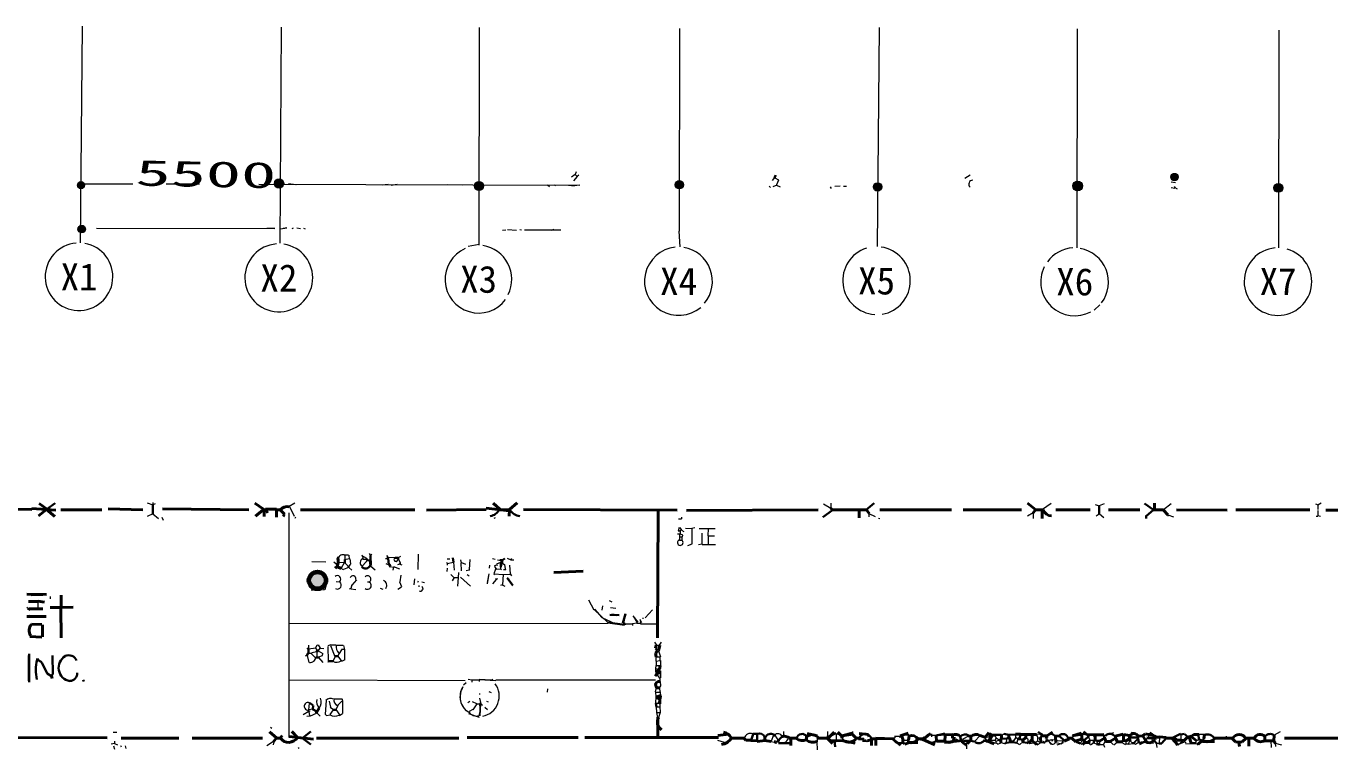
# Model space of a CAD drawing. Header units: millimetres. Extents: x -23299 to 140949, y -27274 to 87783.
# Drawn here: x -1576 to 34477, y -27274 to -7254 of the extents above; entities that cross this region are included whole.
import ezdxf
from ezdxf.enums import TextEntityAlignment as Align

# ---------------------------------------------------------------- set-up
doc = ezdxf.new("R2010")
doc.units = ezdxf.units.MM
for name, color, linetype, lineweight in [('A_MED', 9, 'CONTINUOUS', 20), ('A_THIN', 8, 'CONTINUOUS', 15), ('AXIS', 1, 'CONTINUOUS', 15), ('AXIS_SYM', 1, 'CONTINUOUS', 20), ('AXIS_TEXT', 1, 'CONTINUOUS', 13), ('DIM', 3, 'CONTINUOUS', 15), ('DIM_TEXT', 3, 'CONTINUOUS', 13), ('FRAME', 8, 'CONTINUOUS', 60), ('FRAME_TEXT', 8, 'CONTINUOUS', 25), ('TEXT_SHAPE', 7, 'CONTINUOUS', 30)]:
    doc.layers.add(name, color=color, linetype=linetype, lineweight=lineweight)
doc.styles.add('JP', font='msgothic.ttc')

msp = doc.modelspace()

# ---------------------------------------------------------------- hatches: boundary and pattern name
at = {"layer": 'DIM'}
h = msp.add_hatch(color=7, dxfattribs=at)
h.dxf.hatch_style = 1
edge = h.paths.add_edge_path()
edge.add_arc((5418, -11606), 129, 0, 360)
h = msp.add_hatch(color=7, dxfattribs=at)
h.dxf.hatch_style = 1
edge = h.paths.add_edge_path()
edge.add_arc((16488, -11643), 115, 0, 360)
h = msp.add_hatch(color=7, dxfattribs=at)
h.dxf.hatch_style = 1
edge = h.paths.add_edge_path()
edge.add_arc((30180, -11431), 103, 0, 360)
h = msp.add_hatch(color=7, dxfattribs=at)
h.dxf.hatch_style = 1
edge = h.paths.add_edge_path()
edge.add_arc((-57, -11654), 97.7, 0, 360)
h = msp.add_hatch(color=7, dxfattribs=at)
h.dxf.hatch_style = 1
edge = h.paths.add_edge_path()
edge.add_arc((10946, -11676), 127, 0, 360)
h = msp.add_hatch(color=7, dxfattribs=at)
h.dxf.hatch_style = 1
edge = h.paths.add_edge_path()
edge.add_arc((21968, -11701), 115, 0, 360)
h = msp.add_hatch(color=7, dxfattribs=at)
h.dxf.hatch_style = 1
edge = h.paths.add_edge_path()
edge.add_arc((27502, -11677), 134, 0, 360)
h = msp.add_hatch(color=7, dxfattribs=at)
h.dxf.hatch_style = 1
edge = h.paths.add_edge_path()
edge.add_arc((33051, -11729), 123, 0, 360)
h = msp.add_hatch(color=7, dxfattribs=at)
h.dxf.hatch_style = 1
edge = h.paths.add_edge_path()
edge.add_arc((-37, -12871), 105, 0, 360)
at = {"layer": 'FRAME'}
h = msp.add_hatch(color=7, dxfattribs=at)
h.dxf.hatch_style = 1
edge = h.paths.add_edge_path()
edge.add_arc((6482, -22584), 235, 0, 360)

# ---------------------------------------------------------------- linework, layer by layer
at = {"layer": 'A_MED', "lineweight": 20}
for p, q in [((19121, -11441), (19058, -11529)), ((19126, -11448), (19233, -11506)), ((19233, -11515), (19172, -11647)), ((5458, -12858), (5637, -12834)), ((16469, -12926), (16498, -13363)), ((10952, -13295), (10650, -13347)), ((28116, -14962), (27962, -15115))]:
    msp.add_line(p, q, dxfattribs=at)
at = {"layer": 'A_THIN', "lineweight": 15}
for p, q in [((13604, -11356), (13506, -11430)), ((13666, -11419), (13562, -11536)), ((13638, -11290), (13604, -11358)), ((13606, -11359), (13656, -11410)), ((13711, -11382), (13660, -11416)), ((24525, -11377), (24384, -11471)), ((5676, -11619), (5898, -11640)), ((5677, -11609), (5881, -11640)), ((8438, -11640), (8269, -11650)), ((8689, -11632), (8519, -11662)), ((10504, -11650), (10080, -11647)), ((12844, -11646), (12901, -11689)), ((13013, -11645), (13064, -11661)), ((13419, -11657), (13588, -11672)), ((13722, -11658), (13586, -11674)), ((18974, -11684), (19008, -11718)), ((19179, -11652), (19077, -11703)), ((19175, -11655), (19278, -11704)), ((20657, -11697), (20690, -11749)), ((20939, -11681), (20786, -11692)), ((30086, -11558), (30203, -11581)), ((30086, -11722), (30185, -11739)), ((30169, -11688), (30186, -11721)), ((30189, -11718), (30257, -11752)), ((5637, -12834), (5535, -12851)), ((5808, -12840), (5774, -12858)), ((5909, -12834), (6013, -12857)), ((6094, -12842), (6145, -12859)), ((11686, -12896), (11601, -12911)), ((11735, -12877), (11989, -12895)), ((11735, -12878), (11989, -12897)), ((12073, -12878), (12124, -12894)), ((13021, -12884), (12934, -12912))]:
    msp.add_line(p, q, dxfattribs=at)
at = {"layer": 'AXIS', "lineweight": 15}
for p, q in [((-25, -7254), (-77, -13245)), ((10956, -13311), (10963, -7291)), ((27489, -7328), (27476, -13387))]:
    msp.add_line(p, q, dxfattribs=at)
at = {"layer": 'AXIS', "lineweight": 20}
for p, q in [((5473, -7289), (5443, -13259)), ((16494, -12925), (16499, -7326)), ((22011, -7293), (21961, -13348)), ((33066, -13389), (33071, -7364))]:
    msp.add_line(p, q, dxfattribs=at)
at = {"layer": 'AXIS_SYM', "lineweight": 20}
for centre, radius, start, end in [((-112, -14186), 935, 94.8115, 80.298), ((5412, -14217), 939, 93.8652, 81.5671), ((10910, -14256), 945, 333.6507, 80.9906), ((10940, -14261), 931, 113.5955, 323.0955), ((16469, -14312), 945, 95.6749, 310.1096), ((16449, -14316), 954, 320.6604, 80.0503), ((21944, -14292), 938, 107.7009, 266.6387), ((21934, -14298), 941, 279.7199, 81.8539), ((27425, -14314), 927, 93.474, 144.5595), ((27401, -14340), 951, 323.3901, 79.6419), ((33040, -14322), 934, 94.9887, 74.0452), ((27425, -14324), 944, 154.419, 298.0531)]:
    msp.add_arc(centre, radius, start, end, dxfattribs=at)
at = {"layer": 'DIM', "lineweight": 15}
for p, q in [((1374, -11630), (-57, -11628)), ((3221, -11629), (2302, -11629)), ((13740, -11668), (4864, -11635)), ((21024, -11684), (21109, -11684)), ((369, -12848), (5299, -12854)), ((5079, -12848), (5299, -12845)), ((12210, -12889), (13209, -12892))]:
    msp.add_line(p, q, dxfattribs=at)
at = {"layer": 'DIM'}
for centre, radius in [((5418, -11606), 129), ((16488, -11643), 115), ((30180, -11431), 103), ((-57, -11654), 97.7), ((10946, -11676), 127), ((21968, -11701), 115), ((27502, -11677), 134), ((33051, -11729), 123), ((-37, -12871), 105)]:
    msp.add_circle(centre, radius, dxfattribs=at)
at = {"layer": 'DIM', "lineweight": 15}
msp.add_arc((24600, -11625), 109, 90.4702, 227.6645, dxfattribs=at)
at = {"layer": 'FRAME', "lineweight": 40}
for p, q in [((-5289, -20610), (-1418, -20622)), ((521, -20632), (-614, -20631)), ((692, -20603), (1656, -20634)), ((4586, -20638), (2198, -20610)), ((9177, -20634), (6010, -20631)), ((11142, -20622), (9499, -20641)), ((16427, -20640), (12176, -20621)), ((15887, -24175), (15902, -20652)), ((16681, -20651), (20324, -20635)), ((24016, -20637), (22034, -20637)), ((24338, -20637), (25948, -20637)), ((26896, -20638), (27845, -20638)), ((28353, -20638), (29217, -20638)), ((30233, -20638), (31639, -20639)), ((33926, -20635), (31876, -20630)), ((34366, -20639), (36450, -20640)), ((13013, -22365), (13829, -22333)), ((15850, -24379), (15831, -24464)), ((15944, -24381), (15910, -24535)), ((15830, -24601), (15844, -24704)), ((15885, -24533), (15831, -24598)), ((15854, -25183), (15820, -25234)), ((15933, -25077), (15832, -25097)), ((15931, -25125), (15864, -25178)), ((15933, -25077), (15933, -25128)), ((15954, -24942), (15940, -25044)), ((15864, -25554), (15931, -25554)), ((15856, -25820), (15942, -25869)), ((15962, -25769), (15862, -25807)), ((15947, -25860), (15947, -25894)), ((15968, -25776), (15953, -25861)), ((15894, -26367), (15891, -26928)), ((-1844, -26929), (663, -26936)), ((2644, -26947), (1052, -26946)), ((3017, -26945), (4965, -26950)), ((10386, -26949), (6456, -26947)), ((13689, -26932), (10623, -26932)), ((17567, -26933), (13876, -26932)), ((17556, -26879), (17859, -26838)), ((17924, -26950), (18280, -26950)), ((18276, -26954), (18326, -27005)), ((18330, -27001), (18466, -27001)), ((18465, -27011), (18635, -27021)), ((18857, -27018), (18637, -27037)), ((18854, -27011), (19023, -27043)), ((18856, -26916), (18855, -27001)), ((19093, -26865), (19127, -26865)), ((19228, -27001), (19228, -27035)), ((19330, -26899), (19364, -26899)), ((19367, -26888), (19521, -26934)), ((19516, -26950), (19567, -26950)), ((19567, -26950), (19566, -27155)), ((19567, -26950), (19720, -26950)), ((20008, -26899), (20007, -27001)), ((20024, -26823), (20300, -26881)), ((20311, -26950), (20588, -26951)), ((20329, -26950), (20584, -26951)), ((20570, -26937), (20727, -27095)), ((20582, -26952), (20665, -27022)), ((20769, -26783), (20611, -26940)), ((20668, -27019), (20787, -27019)), ((20787, -27019), (20820, -27019)), ((21007, -27009), (20821, -27022)), ((20874, -26783), (21016, -26926)), ((21270, -26814), (20979, -26886)), ((20979, -26917), (20979, -26951)), ((21276, -26835), (20988, -26885)), ((20990, -26917), (20990, -26951)), ((21352, -27083), (21022, -27026)), ((21279, -26849), (21380, -26951)), ((21380, -26951), (21447, -26951)), ((21446, -26969), (21548, -26979)), ((21721, -26846), (21458, -26824)), ((21548, -27009), (21650, -27022)), ((21802, -26983), (21686, -27025)), ((21716, -26867), (21734, -26901)), ((21803, -26985), (21802, -27155)), ((21803, -26968), (21922, -26968)), ((21922, -26968), (21921, -27155)), ((21922, -26955), (22432, -26972)), ((21923, -26950), (22396, -26971)), ((22400, -26985), (22607, -27147)), ((22819, -26813), (22595, -26884)), ((22643, -26897), (22674, -27000)), ((22667, -27002), (22667, -27070)), ((22840, -26883), (22827, -27003)), ((23091, -26968), (23158, -26968)), ((23158, -26968), (23192, -26968)), ((23158, -26979), (23192, -26979)), ((23203, -26978), (23552, -27135)), ((23429, -26823), (23230, -26977)), ((23379, -26855), (23264, -26955)), ((23447, -26866), (23481, -26866)), ((23447, -26877), (23481, -26877)), ((23589, -26883), (23602, -27036)), ((23598, -27036), (23819, -27036)), ((24319, -27011), (23823, -27072)), ((23840, -26866), (23826, -27037)), ((24039, -26846), (23836, -26858)), ((24039, -26849), (24042, -26951)), ((24090, -26957), (24124, -26957)), ((24520, -27026), (24454, -27096)), ((24481, -26880), (24549, -26896)), ((24513, -27019), (24547, -27019)), ((24548, -26900), (24547, -27019)), ((24806, -26872), (24957, -26928)), ((25047, -26789), (24932, -26929)), ((24936, -27004), (24969, -27022)), ((24971, -27020), (25004, -27020)), ((24971, -27031), (25004, -27031)), ((24973, -27012), (25197, -27103)), ((25071, -27000), (25037, -27018)), ((25037, -27021), (25120, -27091)), ((25141, -26867), (25067, -27000)), ((25073, -26866), (25072, -27003)), ((25141, -26866), (25208, -26866)), ((25390, -26950), (25374, -27002)), ((25377, -27003), (25377, -27071)), ((25395, -26867), (25394, -26952)), ((25598, -26867), (25598, -26935)), ((25610, -26930), (25653, -27052)), ((25785, -26838), (25920, -26838)), ((25852, -26969), (25903, -26969)), ((25920, -26850), (26072, -26850)), ((26069, -26931), (25986, -27001)), ((25987, -27003), (25987, -27054)), ((26072, -26850), (26242, -26850)), ((26072, -26850), (26072, -26935)), ((26236, -26998), (26151, -27083)), ((26240, -27003), (26290, -27072)), ((26242, -26850), (26241, -27003)), ((26242, -26850), (26360, -26850)), ((26472, -26934), (26481, -27071)), ((26483, -26829), (26534, -26880)), ((26491, -26884), (26648, -26884)), ((26530, -26884), (26648, -26884)), ((26648, -26884), (26648, -26935)), ((26648, -26986), (26648, -27020)), ((26986, -26880), (26885, -26897)), ((26885, -26901), (26885, -26986)), ((26887, -26985), (26904, -27019)), ((26902, -27020), (26902, -27054)), ((27266, -26970), (27128, -27034)), ((27258, -26952), (27359, -26952)), ((27353, -26960), (27453, -27046)), ((27602, -26812), (27361, -26889)), ((27613, -26841), (27392, -26876)), ((27610, -26975), (27456, -27021)), ((27614, -26850), (27613, -26986)), ((27615, -26983), (27648, -27001)), ((27647, -27003), (27681, -27003)), ((27666, -26778), (27830, -26899)), ((27682, -27003), (27700, -27071)), ((27783, -26855), (28227, -26846)), ((27832, -27003), (27814, -27071)), ((27952, -27003), (27986, -27003)), ((27986, -26857), (28173, -26853)), ((27987, -26867), (27986, -26918)), ((27986, -26918), (27986, -27003)), ((28240, -26918), (28240, -26952)), ((28253, -26948), (28281, -27035)), ((28274, -27037), (28409, -27037)), ((28545, -26951), (28408, -27035)), ((28763, -26839), (28543, -26890)), ((28545, -26901), (28545, -26952)), ((28552, -26949), (28604, -27050)), ((28762, -27017), (28713, -27053)), ((28766, -26850), (28765, -27020)), ((28767, -26843), (28937, -26871)), ((28935, -26969), (28833, -27020)), ((28935, -26884), (28935, -26935)), ((28935, -26935), (28935, -26969)), ((28939, -26968), (28955, -27019)), ((29307, -26881), (29205, -26895)), ((29305, -26886), (29367, -26991)), ((29373, -26830), (29306, -26883)), ((29375, -26987), (29375, -27038)), ((29461, -26845), (29376, -26830)), ((29415, -26942), (29650, -26961)), ((29466, -26834), (29668, -26907)), ((29499, -26798), (29668, -26923)), ((29663, -26919), (29765, -26919)), ((29766, -26912), (29953, -26935)), ((29951, -26953), (30121, -26953)), ((30116, -26957), (30266, -27128)), ((30170, -26932), (30119, -26948)), ((30171, -26936), (30238, -26999)), ((30239, -27001), (30357, -27005)), ((30359, -27000), (30410, -27017)), ((30546, -26921), (30425, -27021)), ((30544, -26919), (30578, -26919)), ((30645, -26898), (30577, -26915)), ((30587, -26916), (30640, -27085)), ((30643, -26905), (30783, -27018)), ((30712, -26848), (30644, -26900)), ((30849, -26851), (30714, -26851)), ((30934, -27021), (30833, -27119)), ((31285, -27038), (30957, -27038)), ((31005, -26851), (30992, -26971)), ((31285, -26953), (31611, -26953)), ((31290, -26961), (31611, -26952)), ((31611, -26953), (31781, -26953)), ((31776, -26957), (31862, -27052)), ((32154, -26954), (32053, -27051)), ((32153, -26953), (32238, -26953)), ((32238, -26953), (32237, -27174)), ((32238, -26953), (32390, -26953)), ((32679, -26902), (32678, -27021)), ((32678, -27021), (32848, -27021)), ((32848, -27021), (32915, -27021)), ((32917, -27020), (32969, -27087)), ((32936, -26868), (32925, -27022)), ((38133, -26954), (33220, -26953)), ((19109, -27047), (19143, -27047)), ((22665, -27072), (22716, -27106)), ((22719, -27111), (22822, -27079)), ((23086, -27070), (22819, -27070)), ((24338, -27077), (24406, -27129)), ((25648, -27054), (25699, -27054)), ((26322, -27075), (26372, -27126)), ((26578, -27051), (26545, -27069)), ((26583, -27060), (26553, -27081)), ((27699, -27073), (27632, -27125)), ((27698, -27071), (27816, -27071)), ((28035, -27110), (28103, -27126)), ((28596, -27054), (28714, -27054)), ((31865, -27053), (31966, -27056)), ((31963, -27056), (31975, -27175)), ((32051, -27052), (31967, -27056))]:
    msp.add_line(p, q, dxfattribs=at)
at = {"layer": 'FRAME', "lineweight": 20}
for p, q in [((5694, -26926), (5699, -20718)), ((6325, -22065), (6715, -22071)), ((14512, -23782), (5708, -23791)), ((15800, -24296), (15854, -24378)), ((15852, -24380), (15937, -24380)), ((15984, -24292), (15933, -24377)), ((15839, -24703), (15839, -24822)), ((15850, -24822), (15849, -24941)), ((15850, -24703), (15952, -24703)), ((15915, -24529), (15964, -24699)), ((15952, -24703), (15952, -24805)), ((15828, -25095), (15843, -25180)), ((15841, -24940), (15829, -25026)), ((15967, -25085), (15966, -25282)), ((5705, -25333), (10562, -25353)), ((11409, -25337), (15832, -25338)), ((15936, -25553), (15951, -25673)), ((15949, -25282), (15949, -25384)), ((15825, -25673), (15840, -25810)), ((15934, -25890), (15906, -25977)), ((15955, -25672), (15968, -25775)), ((15847, -26082), (15855, -26235)), ((15854, -26236), (15880, -26374)), ((15956, -26238), (15907, -26376)), ((15946, -25996), (15946, -26081)), ((15948, -26081), (15959, -26234)), ((19089, -26863), (19028, -27036)), ((19126, -26866), (19216, -27009)), ((19365, -26763), (19364, -26899)), ((20295, -26985), (20295, -27053)), ((20821, -26831), (20820, -27019)), ((20827, -26817), (20997, -26883)), ((20994, -26949), (21010, -27001)), ((22565, -26896), (22463, -26910)), ((23481, -26863), (23583, -26876)), ((24278, -27003), (24176, -27017)), ((24800, -26882), (24660, -27032)), ((24946, -26966), (24934, -27002)), ((25215, -26864), (25248, -26949)), ((25236, -26950), (25222, -27002)), ((25222, -27004), (25240, -27038)), ((25242, -27037), (25241, -27071)), ((25327, -27005), (25242, -27038)), ((25395, -26867), (25462, -26832)), ((25530, -26969), (25529, -27071)), ((25786, -26936), (25696, -27051)), ((25784, -26850), (25784, -26935)), ((25852, -26969), (25817, -27071)), ((26391, -27032), (26323, -27067)), ((26360, -26842), (26479, -26829)), ((26394, -26952), (26393, -27037)), ((26463, -26942), (26394, -26955)), ((26396, -27032), (26463, -27067)), ((26783, -26999), (26697, -27014)), ((26783, -27009), (26817, -27009)), ((26885, -26987), (26818, -27005)), ((26902, -27017), (27089, -27027)), ((27360, -26901), (27359, -26952)), ((27645, -27002), (27575, -27085)), ((27783, -26867), (27783, -26918)), ((27821, -26951), (27837, -27002)), ((27833, -27003), (27952, -27003)), ((28104, -27020), (28104, -27122)), ((28263, -27031), (28213, -27117)), ((28939, -27016), (28910, -27103)), ((28951, -27020), (29019, -27089)), ((29410, -26971), (29376, -26989)), ((29459, -26947), (29629, -26955)), ((29460, -26850), (29460, -26936)), ((29631, -26953), (29610, -27020)), ((30279, -27132), (30412, -27025)), ((30358, -26851), (30357, -27004)), ((30421, -27025), (30455, -27059)), ((30780, -27021), (30762, -27088)), ((30868, -26994), (30783, -27027)), ((30957, -26998), (30812, -27142)), ((30850, -26837), (31002, -26841)), ((32844, -27022), (32856, -27209)), ((19024, -27041), (19109, -27056)), ((19109, -27055), (19144, -27065)), ((25123, -27093), (25242, -27078)), ((25240, -27072), (25291, -27107)), ((25295, -27112), (25379, -27075)), ((25377, -27072), (25479, -27099)), ((25898, -27129), (25812, -27080)), ((25984, -27050), (25904, -27124)), ((26294, -27088), (26158, -27104)), ((26478, -27071), (26546, -27071)), ((26932, -27132), (27101, -27078)), ((28404, -27043), (28488, -27128)), ((29101, -27125), (29067, -27091)), ((29680, -27089), (29747, -27089))]:
    msp.add_line(p, q, dxfattribs=at)
at = {"layer": 'FRAME', "lineweight": 15}
for p, q in [((9268, -21858), (9252, -22285)), ((10436, -22495), (10710, -22744)), ((15747, -23401), (15541, -23622)), ((15952, -24812), (15850, -24825)), ((15964, -24805), (15963, -24941)), ((15832, -25026), (15832, -25094)), ((15833, -25023), (15934, -25040)), ((15849, -24941), (15951, -24941)), ((15860, -25183), (15937, -25291)), ((15952, -25127), (15966, -25280)), ((15847, -25551), (15823, -25672)), ((15968, -25504), (15933, -25555)), ((15954, -25383), (15969, -25502)), ((15829, -25673), (15948, -25673)), ((15836, -25809), (15831, -25979)), ((15845, -25979), (15913, -25979)), ((15861, -26081), (15946, -26081)), ((15861, -26235), (15945, -26235)), ((15914, -25977), (15947, -25995)), ((17827, -27098), (17550, -27012)), ((20307, -26947), (20286, -26978)), ((20315, -26952), (20297, -26985)), ((20578, -26882), (20578, -26916)), ((20584, -26763), (20584, -26918)), ((20584, -26763), (20584, -26882)), ((20584, -26916), (20584, -26951)), ((20586, -26882), (20603, -26915)), ((21279, -26763), (21279, -26849)), ((21549, -26968), (21549, -27002)), ((21650, -27019), (21684, -27019)), ((21650, -27030), (21684, -27030)), ((21797, -26980), (21678, -27044)), ((21803, -26928), (21802, -27155)), ((22429, -26948), (22395, -26966)), ((22460, -26913), (22426, -26947)), ((22601, -26900), (22433, -26900)), ((22566, -26900), (22600, -26900)), ((22566, -26911), (22600, -26911)), ((22600, -26900), (22633, -26900)), ((22667, -27002), (22819, -27002)), ((23230, -26938), (23196, -26972)), ((23224, -26913), (23240, -26936)), ((23240, -26937), (23257, -26954)), ((23464, -26866), (23599, -26866)), ((23582, -26883), (23616, -26883)), ((24145, -26964), (24179, -26998)), ((24276, -26987), (24326, -27005)), ((24328, -27020), (24308, -27053)), ((24327, -26968), (24327, -27002)), ((24485, -26894), (24330, -26974)), ((24344, -27019), (24344, -27071)), ((24632, -27037), (24666, -27037)), ((24666, -27037), (24665, -27071)), ((24954, -26934), (24954, -26969)), ((24971, -26900), (24971, -26934)), ((24977, -26897), (24998, -26928)), ((24988, -27003), (25236, -27003)), ((25004, -27020), (25038, -27020)), ((25017, -26922), (25006, -26916)), ((25016, -27029), (25016, -27029)), ((25072, -27003), (25225, -27003)), ((25247, -26942), (25333, -26992)), ((25790, -26928), (25701, -27071)), ((25805, -26930), (25839, -26964)), ((26074, -26932), (26119, -26966)), ((26120, -26969), (26123, -27071)), ((26363, -26849), (26400, -26950)), ((26491, -26897), (26457, -26931)), ((26531, -26886), (26497, -26903)), ((26611, -26955), (26631, -26935)), ((26798, -26992), (26639, -27030)), ((26642, -27017), (26642, -27017)), ((26645, -27017), (26645, -27017)), ((26648, -26935), (26648, -26986)), ((26648, -26999), (26648, -26999)), ((26649, -26982), (26794, -27128)), ((26665, -27020), (26698, -27020)), ((26783, -26997), (26817, -26997)), ((26998, -26878), (27130, -27011)), ((27086, -27037), (27068, -27087)), ((27105, -27037), (27105, -27071)), ((27394, -26886), (27361, -26904)), ((27783, -26935), (27783, -26935)), ((27787, -26914), (27821, -26948)), ((27833, -27003), (27994, -27003)), ((27834, -26935), (27834, -26935)), ((27933, -26869), (27951, -26902)), ((28037, -27020), (28036, -27105)), ((28177, -26863), (28211, -26897)), ((28207, -26901), (28240, -26901)), ((28220, -26879), (28504, -26791)), ((28273, -26882), (28240, -26899)), ((28833, -27020), (28832, -27106)), ((29189, -26935), (29038, -27086)), ((29163, -26962), (29062, -27082)), ((29172, -26901), (29206, -26901)), ((29172, -26901), (29172, -26935)), ((29172, -26935), (29172, -26969)), ((29439, -26931), (29405, -26965)), ((29653, -26951), (29660, -26982)), ((29663, -26919), (29663, -26953)), ((29769, -26919), (29754, -27089)), ((30953, -27007), (30936, -27024)), ((30980, -26966), (30946, -27000)), ((31611, -26896), (31611, -26919)), ((31611, -26919), (31611, -26953)), ((33099, -26776), (32932, -26867)), ((19160, -27052), (19160, -27103)), ((20293, -27053), (20300, -27274)), ((24421, -27121), (24430, -27241)), ((24428, -27108), (24428, -27241)), ((24987, -27042), (24987, -27042)), ((26101, -27075), (26131, -27107)), ((26119, -27074), (26136, -27091)), ((26381, -27133), (26469, -27088)), ((26580, -27054), (26631, -27054)), ((26898, -27067), (27066, -27108)), ((27626, -27128), (27575, -27094)), ((27811, -27075), (27844, -27126)), ((27855, -27132), (27953, -27073)), ((27949, -27078), (28034, -27112)), ((28104, -27122), (28223, -27122)), ((28216, -27125), (28247, -27195)), ((28499, -27130), (28598, -27059)), ((28709, -27064), (28824, -27122)), ((28832, -27106), (28917, -27106)), ((29021, -27102), (28920, -27120)), ((29187, -27070), (29105, -27124)), ((29596, -27096), (29372, -27051)), ((29676, -27089), (29691, -27208)), ((30225, -27142), (30435, -27059)), ((30463, -27051), (30497, -27085)), ((30493, -27102), (30628, -27098)), ((30828, -27126), (30759, -27100)), ((32962, -27090), (32977, -27176)), ((32966, -27089), (33136, -27137))]:
    msp.add_line(p, q, dxfattribs=at)
at = {"layer": 'FRAME', "lineweight": 30}
for p, q in [((11727, -22519), (11881, -22730)), ((15831, -24467), (15883, -24534)), ((15934, -25043), (15933, -25077)), ((15957, -25894), (15957, -25996)), ((15841, -25980), (15854, -26082)), ((18528, -26834), (18473, -27003)), ((18517, -26831), (18636, -26831)), ((18636, -26831), (18635, -27018)), ((19228, -27036), (19161, -27054)), ((19330, -26899), (19228, -27001)), ((20813, -26813), (20600, -26915)), ((20782, -27019), (20799, -27189)), ((21586, -26948), (21566, -26968)), ((21723, -26862), (21773, -26913)), ((21771, -26915), (21807, -26965)), ((22819, -27002), (22819, -27070)), ((23448, -26861), (23380, -26849)), ((23825, -26820), (23597, -26875)), ((23835, -26850), (23615, -26866)), ((24043, -26956), (24085, -26978)), ((24256, -26901), (24271, -26986)), ((24344, -27019), (24513, -27019)), ((24547, -27022), (24631, -27040)), ((25208, -26853), (25395, -26853)), ((25326, -27003), (25377, -27003)), ((25394, -26957), (25529, -26972)), ((25464, -26825), (25601, -26853)), ((25597, -26933), (25529, -26967)), ((25784, -26846), (25598, -26859)), ((25912, -26849), (25899, -26968)), ((25901, -26972), (25985, -27007)), ((26413, -26778), (26528, -26863)), ((26640, -27017), (26628, -27053)), ((26649, -26886), (26807, -26781)), ((26988, -26883), (27128, -27013)), ((27387, -26874), (27356, -26895)), ((27615, -26833), (27785, -26847)), ((27783, -26918), (27679, -27000)), ((27783, -26858), (27935, -26854)), ((27936, -26867), (27970, -26867)), ((27952, -27003), (27952, -27071)), ((27987, -27001), (28036, -27022)), ((28037, -27020), (28104, -27020)), ((28241, -26953), (28110, -27030)), ((28765, -27020), (28833, -27020)), ((28935, -26935), (29172, -26935)), ((28940, -26935), (29182, -26935)), ((28977, -26805), (29160, -26850)), ((29179, -26969), (29192, -27071)), ((29428, -27014), (29209, -27113)), ((29617, -27016), (29684, -27084)), ((29949, -26951), (29829, -27086)), ((30350, -26833), (30164, -26919)), ((30357, -26843), (30459, -26833)), ((30461, -26838), (30545, -26918)), ((30846, -26851), (30857, -26988)), ((30868, -26982), (30935, -27017)), ((19539, -27086), (19228, -27086)), ((24291, -27052), (24407, -27137)), ((24441, -27083), (24407, -27117)), ((25481, -27103), (25531, -27073)), ((25649, -27062), (25530, -27074)), ((25698, -27062), (25817, -27074)), ((25986, -27062), (26105, -27074)), ((26292, -27071), (26326, -27071)), ((27456, -27047), (27575, -27098)), ((29019, -27089), (29070, -27089)), ((29377, -27049), (29190, -27079)), ((29832, -27098), (29747, -27098)), ((30628, -27089), (30764, -27089))]:
    msp.add_line(p, q, dxfattribs=at)
at = {"layer": 'FRAME'}
msp.add_circle((6482, -22584), 235, dxfattribs=at)
at = {"layer": 'FRAME', "lineweight": 15}
for centre, radius, start, end in [((10936, -25785), 571, 281.5981, 36.6473), ((26803, -27020), 96.2, 179.9868, 340.9953)]:
    msp.add_arc(centre, radius, start, end, dxfattribs=at)
at = {"layer": 'FRAME', "lineweight": 40}
for centre, radius, start, end in [((15925, -25475), 93.8, 75.0889, 232.1561), ((16144, -26501), 264, 152.4249, 234.4672), ((17624, -26781), 341, 274.8159, 330.6018), ((17652, -27077), 302, 25.0602, 80.0062), ((19881, -26745), 268, 231.8826, 296.2667), ((20179, -26770), 291, 233.4353, 292.426), ((20159, -27057), 206, 32.0597, 133.8272), ((21174, -26805), 253, 229.6508, 324.6863), ((22901, -26863), 213, 248.4899, 330.9617), ((22918, -27080), 203, 33.0015, 112.4336), ((23946, -26859), 206, 234.2088, 325.7951), ((24122, -27042), 200, 45.8033, 112.9705), ((24690, -27039), 194, 54.2446, 135.7726), ((29058, -26944), 124, 20.6288, 154.0784), ((29479, -26903), 173, 232.3957, 318.5331), ((31094, -26791), 256, 235.9471, 320.2828), ((31972, -27047), 200, 27.5033, 153.7996), ((32559, -26833), 214, 215.3803, 302.3356), ((32551, -27021), 176, 42.9681, 157.0084)]:
    msp.add_arc(centre, radius, start, end, dxfattribs=at)
at = {"layer": 'FRAME', "lineweight": 20}
for centre, radius, start, end in [((18457, -26992), 177, 69.5287, 166.7546), ((19219, -26953), 127, 25.7677, 136.2503), ((19335, -26917), 166, 228.0297, 349.5688)]:
    msp.add_arc(centre, radius, start, end, dxfattribs=at)
at = {"layer": 'FRAME', "lineweight": 30}
for centre, radius, start, end in [((18690, -26991), 174, 24.1455, 108.6531), ((19010, -26983), 154, 54.6933, 156.3785), ((19884, -26985), 153, 34.7373, 167.9511), ((21625, -27006), 174, 56.1741, 162.8656), ((22584, -26897), 191, 200.6044, 295.5122), ((22748, -26984), 141, 48.663, 143.4445), ((23452, -26859), 216, 205.6577, 309.4798), ((24388, -27002), 157, 52.3101, 141.7621), ((24765, -26898), 191, 240.0866, 328.8047), ((24769, -26923), 167, 239.6347, 332.271), ((25061, -26927), 102, 37.3678, 163.4017), ((26764, -26967), 136, 28.4664, 144.4046), ((27092, -26989), 154, 12.5124, 135.1493), ((28393, -27005), 174, 34.3101, 134.5657), ((31091, -27070), 226, 30.6687, 112.205), ((32824, -26998), 166, 50.0409, 146.5981)]:
    msp.add_arc(centre, radius, start, end, dxfattribs=at)
at = {"layer": 'FRAME_TEXT', "lineweight": 40}
for p, q in [((-1218, -20455), (-1016, -20608)), ((4751, -20447), (4988, -20616)), ((11338, -20454), (11528, -20620)), ((12000, -20439), (11794, -20624)), ((26111, -20454), (26342, -20631)), ((29624, -20451), (29623, -20638)), ((-1417, -20601), (-750, -20644)), ((-1010, -20628), (-1230, -20800)), ((-1015, -20629), (-778, -20816)), ((4980, -20638), (4764, -20813)), ((4976, -20633), (5010, -20633)), ((5010, -20633), (5009, -20820)), ((5010, -20633), (5044, -20633)), ((5040, -20636), (5110, -20719)), ((5044, -20618), (5349, -20618)), ((5349, -20633), (5348, -20837)), ((5349, -20633), (5451, -20633)), ((5451, -20632), (5565, -20750)), ((5567, -20754), (5537, -20821)), ((11148, -20590), (11783, -20663)), ((11515, -20634), (11786, -20634)), ((11789, -20634), (11778, -20805)), ((20676, -20588), (20711, -20638)), ((20679, -20636), (21459, -20636)), ((20713, -20636), (21459, -20636)), ((21456, -20637), (21463, -20858)), ((21459, -20636), (21662, -20636)), ((21659, -20638), (21732, -20737)), ((26335, -20636), (26267, -20721)), ((26337, -20638), (26523, -20638)), ((26523, -20638), (26522, -20876)), ((29590, -20638), (29623, -20638)), ((29623, -20638), (29877, -20638)), ((29873, -20643), (29994, -20776)), ((7019, -21962), (7052, -21980)), ((7054, -21978), (7053, -22080)), ((7034, -22196), (6967, -22248)), ((7032, -22206), (7133, -22259)), ((7036, -22148), (7036, -22199)), ((7057, -22081), (7040, -22149)), ((7951, -22046), (7951, -22148)), ((8465, -22144), (8498, -22196)), ((11560, -21996), (11560, -22030)), ((11577, -22030), (11576, -22098)), ((-1014, -22972), (-1556, -22970)), ((-1115, -22973), (-1437, -22982)), ((-607, -22997), (-609, -23338)), ((-1506, -23167), (-1252, -23167)), ((-1487, -23373), (-1505, -23406)), ((-1490, -23371), (-1253, -23372)), ((-1253, -23372), (-1117, -23372)), ((-1251, -23163), (-1066, -23186)), ((-914, -23338), (-609, -23338)), ((-614, -23338), (-609, -24172)), ((-609, -23336), (-270, -23327)), ((-1559, -23584), (-1017, -23584)), ((-1474, -23577), (-1118, -23580)), ((-1424, -23795), (-1141, -23801)), ((-1138, -24159), (-1472, -24140)), ((-1124, -23814), (-1122, -24149)), ((-1259, -24750), (-1259, -24784)), ((6467, -24531), (6500, -24531)), ((-875, -25228), (-859, -25296)), ((6239, -26181), (6239, -26215)), ((6459, -26216), (6459, -26250)), ((5159, -26770), (5347, -26937)), ((5335, -26945), (5269, -27049)), ((5338, -26947), (5456, -26947)), ((5506, -26878), (5453, -26945)), ((5696, -26906), (6369, -26973)), ((5774, -26765), (5929, -26932)), ((5931, -26926), (6083, -26948))]:
    msp.add_line(p, q, dxfattribs=at)
at = {"layer": 'FRAME_TEXT', "lineweight": 30}
for p, q in [((-776, -20447), (-1004, -20613)), ((1928, -20496), (1927, -20751)), ((21871, -20452), (21657, -20631)), ((28099, -20519), (28098, -20757)), ((29350, -20456), (29595, -20630)), ((20720, -20646), (20451, -20838)), ((29393, -20792), (29396, -20877)), ((29593, -20643), (29406, -20796)), ((7952, -21893), (7951, -22046)), ((8426, -21944), (8426, -21978)), ((8432, -21977), (8455, -22149)), ((8629, -21961), (8714, -21961)), ((8714, -21961), (8714, -22012)), ((10226, -21961), (10242, -22080)), ((11660, -21977), (11578, -22032)), ((7240, -22012), (7240, -22097)), ((7341, -22199), (7341, -22233)), ((7867, -22026), (7952, -22044)), ((11542, -22098), (11576, -22098)), ((14513, -23747), (14968, -23817)), ((14568, -23534), (14823, -23550)), ((14619, -23530), (14754, -23549)), ((15003, -23510), (14928, -23770)), ((14957, -23784), (14991, -23784)), ((6195, -24464), (6228, -24482)), ((6230, -24479), (6229, -24599)), ((-1496, -24665), (-1499, -25363)), ((-1495, -24614), (-1494, -25397)), ((-1257, -24780), (-1138, -24847)), ((-1142, -24853), (-993, -25160)), ((-843, -24665), (-834, -25176)), ((6220, -24594), (6188, -24664)), ((6432, -24718), (6466, -24718)), ((6467, -24531), (6466, -24565)), ((6466, -24718), (6517, -24718)), ((6787, -24820), (6906, -24820)), ((6974, -24684), (7042, -24684)), ((-993, -25165), (-876, -25235)), ((-835, -25177), (-870, -25228)), ((-1, -25334), (22, -25382)), ((6263, -25969), (6357, -26040)), ((6340, -26148), (6461, -26211)), ((6359, -26046), (6349, -26148)), ((6532, -26117), (6463, -26218)), ((6917, -26165), (6985, -26165)), ((10966, -25995), (11000, -25995)), ((6078, -26954), (6296, -27125)), ((6294, -26764), (6079, -26942))]:
    msp.add_line(p, q, dxfattribs=at)
at = {"layer": 'FRAME_TEXT', "lineweight": 15}
for p, q in [((1776, -20444), (1926, -20500)), ((1928, -20428), (1928, -20496)), ((1997, -20464), (1929, -20498)), ((5709, -20546), (5841, -20811)), ((28235, -20468), (28100, -20520)), ((34082, -20464), (34149, -20499)), ((34231, -20450), (34146, -20502)), ((34147, -20503), (34146, -20622)), ((1926, -20749), (1773, -20818)), ((2180, -20837), (2215, -20921)), ((5876, -20839), (5858, -20872)), ((11394, -20853), (11361, -20871)), ((16545, -20888), (16460, -20892)), ((16548, -20840), (16548, -20885)), ((21999, -20860), (22032, -20878)), ((28106, -20748), (28226, -20847)), ((29995, -20775), (29995, -20809)), ((29997, -20770), (30148, -20824)), ((34095, -20809), (34146, -20809)), ((34146, -20656), (34146, -20792)), ((34146, -20790), (34214, -20808)), ((16481, -21125), (16452, -21212)), ((16459, -21214), (16510, -21214)), ((16553, -21190), (16505, -21120)), ((16542, -21194), (16509, -21212)), ((16510, -21214), (16509, -21299)), ((16543, -21198), (16612, -21230)), ((16662, -21139), (16832, -21149)), ((16832, -21146), (16830, -21571)), ((16917, -21135), (16832, -21150)), ((17035, -21146), (17289, -21146)), ((17287, -21146), (17280, -21350)), ((17289, -21146), (17475, -21146)), ((16441, -21299), (16492, -21299)), ((16492, -21299), (16492, -21384)), ((16492, -21384), (16560, -21384)), ((16492, -21384), (16492, -21469)), ((16492, -21469), (16559, -21469)), ((16512, -21294), (16574, -21328)), ((16560, -21384), (16559, -21469)), ((16576, -21334), (16563, -21385)), ((16835, -21584), (16714, -21631)), ((17117, -21586), (17016, -21606)), ((17111, -21282), (17108, -21589)), ((17118, -21589), (17287, -21589)), ((17288, -21350), (17287, -21589)), ((17287, -21589), (17490, -21589)), ((17288, -21350), (17458, -21350)), ((7241, -21882), (7342, -21882)), ((7349, -21892), (7362, -21994)), ((7372, -21992), (7399, -22130)), ((7705, -21879), (7722, -21930)), ((7732, -21927), (7731, -21995)), ((7739, -21914), (7858, -21981)), ((7915, -21845), (7950, -21894)), ((7986, -21859), (7952, -21893)), ((8358, -21978), (8426, -21978)), ((8779, -21922), (8712, -21957)), ((10069, -21989), (10137, -21991)), ((11323, -21977), (11391, -21995)), ((11727, -21967), (11829, -22016)), ((11846, -21978), (11828, -22011)), ((7395, -22133), (7343, -22201)), ((7731, -21995), (7850, -21995)), ((7842, -22026), (7830, -22062)), ((7850, -21995), (7850, -22029)), ((7951, -22148), (7951, -22182)), ((7956, -22144), (7978, -22175)), ((8585, -22200), (8746, -22268)), ((8749, -22137), (8697, -22152)), ((8718, -22009), (8771, -22093)), ((8757, -22095), (8745, -22130)), ((8761, -22141), (8812, -22158)), ((8770, -22097), (8770, -22131)), ((10049, -22082), (10067, -22116)), ((10067, -22251), (10055, -22336)), ((10069, -22115), (10068, -22166)), ((10240, -22091), (10070, -22123)), ((10247, -22080), (10262, -22303)), ((10439, -22013), (10456, -22098)), ((10446, -22098), (10459, -22320)), ((10460, -22092), (10576, -22134)), ((10677, -22300), (10593, -22321)), ((10694, -22012), (10673, -22285)), ((10675, -22288), (10692, -22305)), ((11239, -22165), (11231, -22251)), ((11406, -22279), (11361, -22400)), ((11438, -22159), (11368, -22190)), ((11372, -22200), (11429, -22280)), ((11542, -22276), (11423, -22288)), ((11540, -22092), (11436, -22138)), ((11438, -22152), (11455, -22169)), ((11457, -22020), (11559, -22033)), ((11534, -22098), (11530, -22217)), ((11541, -22270), (11574, -22288)), ((11542, -22217), (11542, -22268)), ((11583, -22099), (11558, -22220)), ((11578, -22096), (11656, -22147)), ((11626, -22285), (11677, -22285)), ((11655, -22149), (11673, -22269)), ((11674, -22271), (11691, -22288)), ((11831, -22015), (11915, -22021)), ((6647, -22384), (6717, -22431)), ((6719, -22694), (6683, -22847)), ((7427, -22709), (7402, -22811)), ((7559, -22566), (7435, -22715)), ((7864, -22625), (7932, -22625)), ((8749, -22623), (8805, -22757)), ((8788, -22439), (8756, -22627)), ((9167, -22542), (9143, -22711)), ((9268, -22607), (9250, -22641)), ((9371, -22626), (9439, -22644)), ((10172, -22418), (10255, -22505)), ((10257, -22508), (10205, -22593)), ((10253, -22506), (10372, -22506)), ((10370, -22506), (10357, -22744)), ((10381, -22370), (10374, -22506)), ((10625, -22423), (10674, -22459)), ((11223, -22405), (11178, -22641)), ((11426, -22562), (11321, -22678)), ((11374, -22406), (11356, -22439)), ((11402, -22525), (11420, -22558)), ((11457, -22542), (11423, -22560)), ((11591, -22710), (11658, -22746)), ((11813, -22404), (11845, -22456)), ((-906, -23031), (-908, -23099)), ((6305, -22846), (6372, -22846)), ((6457, -22854), (6525, -22854)), ((7405, -22817), (7542, -22840)), ((8219, -22796), (8287, -22828)), ((8802, -22772), (8701, -22840)), ((9287, -22727), (9286, -22761)), ((13976, -23120), (14121, -23396)), ((14361, -23289), (14345, -23409)), ((14551, -23141), (14618, -23176)), ((14585, -23332), (14735, -23358)), ((15194, -23784), (15194, -23835)), ((15205, -23568), (15338, -23742)), ((15211, -23563), (15320, -23762)), ((15312, -23767), (15414, -23767)), ((15401, -23664), (15418, -23766)), ((15414, -23779), (15702, -23786)), ((15466, -23631), (15499, -23631)), ((6230, -24377), (6230, -24479)), ((6433, -24462), (6230, -24484)), ((6464, -24376), (6428, -24461)), ((6465, -24363), (6481, -24380)), ((6497, -24368), (6558, -24458)), ((6855, -24371), (6768, -24399)), ((6771, -24412), (6774, -24820)), ((6844, -24383), (6958, -24690)), ((6857, -24372), (6992, -24372)), ((6992, -24377), (7196, -24379)), ((7145, -24503), (7085, -24604)), ((7229, -24496), (7144, -24500)), ((7201, -24382), (7232, -24496)), ((7229, -24497), (7228, -24769)), ((6195, -24667), (6244, -24859)), ((6465, -24557), (6329, -24589)), ((6500, -24532), (6625, -24605)), ((6513, -24721), (6633, -24856)), ((6613, -24668), (6514, -24712)), ((6620, -24616), (6614, -24667)), ((6977, -24685), (6903, -24819)), ((7046, -24681), (7150, -24815)), ((7234, -24779), (7148, -24829)), ((10593, -25414), (10523, -25480)), ((10646, -25321), (10748, -25335)), ((10749, -25331), (10748, -25400)), ((10749, -25331), (10952, -25332)), ((11291, -25348), (10952, -25326)), ((10952, -25332), (10952, -25383)), ((11328, -25317), (11294, -25351)), ((6720, -25910), (6695, -26284)), ((6809, -25924), (6840, -26095)), ((6935, -25858), (7155, -25860)), ((7159, -25929), (7035, -26045)), ((7162, -25863), (7175, -25943)), ((7172, -25943), (7170, -26267)), ((10692, -25939), (10640, -25972)), ((10761, -25931), (10883, -25991)), ((10950, -25723), (10984, -25723)), ((10966, -25846), (10996, -25996)), ((11153, -25925), (11203, -25946)), ((11219, -25662), (11286, -25682)), ((6239, -26216), (6087, -26303)), ((6693, -26286), (6727, -26321)), ((6730, -26321), (6832, -26304)), ((7042, -26048), (6985, -26165)), ((7176, -26277), (7091, -26327)), ((10659, -26269), (10952, -26368)), ((10774, -26157), (10673, -26209)), ((10889, -26001), (10780, -26166)), ((11110, -26090), (11181, -26153)), ((5187, -26641), (5221, -26675)), ((6256, -26336), (6188, -26354)), ((833, -26783), (934, -26779)), ((865, -27031), (865, -27099)), ((865, -27098), (781, -27118)), ((838, -27165), (871, -27250)), ((867, -27095), (950, -27133)), ((1032, -27152), (1049, -27185)), ((1160, -27165), (1180, -27232)), ((5944, -27204), (5962, -27238))]:
    msp.add_line(p, q, dxfattribs=at)
at = {"layer": 'FRAME_TEXT', "lineweight": 20}
for p, q in [((5853, -20454), (5701, -20540)), ((20478, -20464), (20679, -20586)), ((20680, -20449), (20680, -20585)), ((26769, -20455), (26534, -20628)), ((27982, -20482), (28098, -20522)), ((30087, -20469), (29871, -20630)), ((1933, -20744), (2086, -20878)), ((21729, -20738), (21899, -20821)), ((21729, -20739), (21729, -20824)), ((26267, -20719), (26117, -20809)), ((26269, -20723), (26268, -20876)), ((28097, -20755), (28013, -20807)), ((7241, -21893), (7240, -22012)), ((7358, -21993), (7240, -22014)), ((8389, -21896), (8424, -21945)), ((8426, -21941), (8630, -21950)), ((6930, -22069), (7033, -22152)), ((7054, -22077), (7223, -22087)), ((7202, -22289), (7135, -22254)), ((7224, -22097), (7138, -22250)), ((7341, -22233), (7205, -22285)), ((7236, -22101), (7341, -22199)), ((7344, -22229), (7427, -22299)), ((7836, -22066), (7712, -22198)), ((7961, -22190), (8077, -22294)), ((8372, -22121), (8457, -22155)), ((8485, -22197), (8473, -22233)), ((8492, -22202), (8577, -22220)), ((8581, -22217), (8562, -22302)), ((11791, -22166), (11809, -22405)), ((6999, -22614), (7101, -22628)), ((11222, -22405), (11174, -22678)), ((11372, -22403), (11608, -22426)), ((11590, -22709), (11540, -22729)), ((11613, -22422), (11595, -22711)), ((11813, -22419), (11609, -22431)), ((11774, -22540), (11761, -22590)), ((11771, -22588), (11851, -22688)), ((6676, -22842), (6625, -22858)), ((7405, -22808), (7354, -22825)), ((-1559, -23322), (-1492, -23375)), ((-1252, -23167), (-1253, -23372)), ((13976, -23120), (14121, -23396)), ((14131, -23390), (14508, -23754)), ((14137, -23384), (14345, -23616)), ((14347, -23615), (14720, -23784)), ((14719, -23786), (14956, -23798)), ((14996, -23509), (14947, -23782)), ((14991, -23784), (14990, -23818)), ((14991, -23784), (15194, -23784)), ((15313, -23771), (15194, -23787)), ((15395, -23666), (15441, -23752)), ((15414, -23784), (15871, -23784)), ((6432, -24463), (6468, -24530)), ((6550, -24461), (6497, -24528)), ((6552, -24459), (6654, -24473)), ((6194, -24663), (6143, -24679)), ((6229, -24599), (6331, -24599)), ((6317, -24612), (6424, -24725)), ((6466, -24565), (6466, -24718)), ((6790, -24821), (6772, -24855)), ((7077, -24599), (7041, -24684)), ((10749, -25331), (10952, -25332)), ((10953, -25326), (11409, -25352)), ((12840, -25588), (12837, -25673)), ((6256, -25977), (6235, -26164)), ((6340, -26144), (6239, -26161)), ((6247, -26215), (6259, -26334)), ((6462, -26257), (6261, -26348)), ((6462, -26246), (6558, -26337)), ((6916, -26164), (6827, -26298)), ((6834, -26095), (6921, -26158)), ((6991, -26160), (7096, -26310)), ((10881, -25995), (10966, -25995)), ((10988, -25998), (10970, -26332)), ((10999, -25997), (11048, -26033)), ((5264, -27040), (5078, -27160)), ((5273, -27050), (5258, -27135))]:
    msp.add_line(p, q, dxfattribs=at)
at = {"layer": 'FRAME_TEXT', "lineweight": 40}
for centre, radius, start, end in [((5635, -20785), 240, 73.5684, 140.5965), ((26793, -20533), 270, 202.4241, 266.6679), ((-1170, -23975), 318, 144.9736, 205.8358), ((5685, -26788), 278, 214.8381, 329.9189)]:
    msp.add_arc(centre, radius, start, end, dxfattribs=at)
at = {"layer": 'FRAME_TEXT', "lineweight": 30}
for centre, radius, start, end in [((11220, -20486), 321, 277.2126, 333.3874), ((12127, -20428), 387, 212.4259, 262.1431), ((7811, -22111), 144, 222.1691, 333.1794), ((-148, -25074), 1159, 165.3933, 192.5403), ((-301, -25002), 375, 120.5273, 260.173), ((-403, -24898), 244, 22.9854, 112.2629), ((-378, -25150), 217, 273.8643, 2.2211)]:
    msp.add_arc(centre, radius, start, end, dxfattribs=at)
at = {"layer": 'FRAME_TEXT', "lineweight": 15}
for centre, radius, start, end in [((16515, -21539), 78.1, 108.6858, 57.8894), ((7782, -22097), 121, 116.4783, 235.9145), ((8648, -22013), 51.3, 109.8801, 0.8812), ((7461, -22543), 85.4, 350.9123, 156.9787), ((7870, -22546), 90, 307.9723, 142.0236), ((8257, -22533), 67.6, 309.687, 309.687), ((8257, -22721), 141, 321.6405, 69.8327), ((9328, -22812), 72.8, 238.4862, 57.3742), ((7231, -24427), 236, 168.3095, 228.0309), ((6286, -24712), 143, 260.199, 357.7296), ((7017, -24654), 197, 236.0882, 307.2295), ((10912, -25805), 491, 146.1489, 240.3107), ((10957, -25802), 533, 149.1429, 227.5147), ((6719, -25938), 262, 166.3283, 222.392), ((6322, -25951), 266, 321.5493, 23.0621), ((6841, -26029), 180, 61.0444, 136.6131), ((7080, -25903), 147, 162.8937, 252.771), ((10878, -26090), 247, 212.2409, 286.2224), ((10527, -26161), 457, 338.0901, 20.6567)]:
    msp.add_arc(centre, radius, start, end, dxfattribs=at)
at = {"layer": 'FRAME_TEXT', "lineweight": 20}
for centre, radius, start, end in [((7177, -21996), 121, 58.3677, 171.7827), ((7030, -22548), 96.3, 313.2492, 129.3602), ((7032, -22716), 109, 242.8378, 52.4604), ((7864, -22727), 105, 232.7064, 56.5399), ((6222, -26066), 106, 68.4906, 278.4702), ((6970, -26052), 288, 240.8126, 293.4783)]:
    msp.add_arc(centre, radius, start, end, dxfattribs=at)
at = {"layer": 'TEXT_SHAPE', "lineweight": 30}
msp.add_line((19158, -11375), (19123, -11443), dxfattribs=at)

# ---------------------------------------------------------------- texts
at = {"layer": 'AXIS_TEXT', "style": 'JP'}
for s, height, p in [('X1', 748.5, (-110, -14189)), ('X2', 752.9, (5414, -14219)), ('X3', 746.9, (10938, -14257)), ('X4', 756.2, (16468, -14313)), ('X5', 753.2, (21941, -14300)), ('X6', 753.1, (27421, -14326)), ('X7', 749.7, (33044, -14321))]:
    msp.add_text(s, height=height, dxfattribs=at).set_placement(p, align=Align.MIDDLE_CENTER)
at = {"layer": 'DIM_TEXT', "style": 'JP', "width": 2}
msp.add_text('5500', height=714.9, rotation=-1.1093, dxfattribs=at).set_placement((1444, -11665))

doc.saveas('drawing.dxf')
